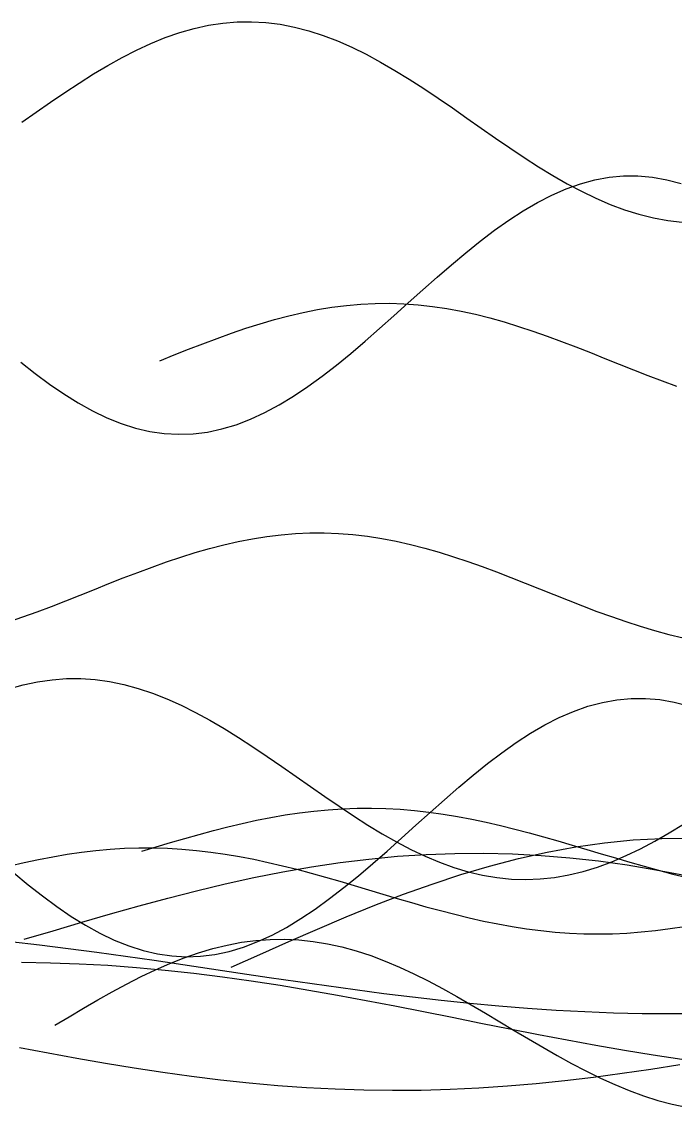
# Model space of a CAD drawing. Header units: metres. Extents: x -249 to 352, y -252 to 258.
# Drawn here: x -166.8 to -121.2, y -205 to -129.4 of the extents above; entities that cross this region are included whole.
import ezdxf

# ---------------------------------------------------------------- set-up
doc = ezdxf.new("R2010")
doc.units = ezdxf.units.M

msp = doc.modelspace()

# ---------------------------------------------------------------- linework, layer by layer
for p, q in [((-155.754, -130.154, -433.013), (-154.754, -129.869, -433.013)), ((-154.754, -129.869, -433.013), (-153.754, -129.648, -433.013)), ((-153.754, -129.648, -433.013), (-152.754, -129.495, -433.013)), ((-152.754, -129.495, -433.013), (-151.754, -129.41, -433.013)), ((-151.754, -129.41, -433.013), (-150.754, -129.396, -433.013)), ((-150.754, -129.396, -433.013), (-149.754, -129.451, -433.013)), ((-149.754, -129.451, -433.013), (-148.754, -129.576, -433.013)), ((-148.754, -129.576, -433.013), (-147.754, -129.769, -433.013)), ((-147.754, -129.769, -433.013), (-146.754, -130.028, -433.013)), ((-146.754, -130.028, -433.013), (-145.754, -130.35, -433.013)), ((-157.754, -130.91, -433.013), (-156.754, -130.503, -433.013)), ((-156.754, -130.503, -433.013), (-155.754, -130.154, -433.013)), ((-145.754, -130.35, -433.013), (-144.754, -130.733, -433.013)), ((-144.754, -130.733, -433.013), (-143.754, -131.173, -433.013)), ((-159.754, -131.883, -433.013), (-158.754, -131.371, -433.013)), ((-158.754, -131.371, -433.013), (-157.754, -130.91, -433.013)), ((-143.754, -131.173, -433.013), (-142.754, -131.665, -433.013)), ((-160.754, -132.44, -433.013), (-159.754, -131.883, -433.013)), ((-142.754, -131.665, -433.013), (-141.754, -132.204, -433.013)), ((-141.754, -132.204, -433.013), (-140.754, -132.784, -433.013)), ((-162.754, -133.667, -433.013), (-161.754, -133.037, -433.013)), ((-161.754, -133.037, -433.013), (-160.754, -132.44, -433.013)), ((-140.754, -132.784, -433.013), (-139.754, -133.401, -433.013)), ((-163.754, -134.324, -433.013), (-162.754, -133.667, -433.013)), ((-139.754, -133.401, -433.013), (-138.754, -134.048, -433.013)), ((-164.754, -135.002, -433.013), (-163.754, -134.324, -433.013)), ((-138.754, -134.048, -433.013), (-137.754, -134.718, -433.013)), ((-165.754, -135.694, -433.013), (-164.754, -135.002, -433.013)), ((-137.754, -134.718, -433.013), (-136.754, -135.405, -433.013)), ((-166.754, -136.393, -433.013), (-165.754, -135.694, -433.013)), ((-136.754, -135.405, -433.013), (-135.754, -136.102, -433.013)), ((-135.754, -136.102, -433.013), (-134.754, -136.802, -433.013)), ((-134.754, -136.802, -433.013), (-133.754, -137.497, -433.013)), ((-133.754, -137.497, -433.013), (-132.754, -138.182, -433.013)), ((-132.754, -138.182, -433.013), (-131.754, -138.848, -433.013)), ((-131.754, -138.848, -433.013), (-130.754, -139.491, -433.013)), ((-130.754, -139.491, -433.013), (-129.754, -140.102, -433.013)), ((-129.754, -140.102, -433.013), (-128.754, -140.676, -433.013)), ((-127.824, -140.685, -433.013), (-126.824, -140.415, -433.013)), ((-126.824, -140.415, -433.013), (-125.824, -140.233, -433.013)), ((-125.824, -140.233, -433.013), (-124.824, -140.14, -433.013)), ((-124.824, -140.14, -433.013), (-123.824, -140.136, -433.013)), ((-123.824, -140.136, -433.013), (-122.824, -140.222, -433.013)), ((-122.824, -140.222, -433.013), (-121.824, -140.398, -433.013)), ((-121.824, -140.398, -433.013), (-120.824, -140.66, -433.013)), ((-129.825, -141.473, -433.013), (-128.825, -141.038, -433.013)), ((-128.825, -141.038, -433.013), (-127.824, -140.685, -433.013)), ((-128.754, -140.676, -433.013), (-127.754, -141.207, -433.013)), ((-127.754, -141.207, -433.013), (-126.754, -141.691, -433.013)), ((-131.825, -142.566, -433.013), (-130.825, -141.984, -433.013)), ((-130.825, -141.984, -433.013), (-129.825, -141.473, -433.013)), ((-126.754, -141.691, -433.013), (-125.754, -142.121, -433.013)), ((-125.754, -142.121, -433.013), (-124.754, -142.494, -433.013)), ((-132.825, -143.214, -433.013), (-131.825, -142.566, -433.013)), ((-124.754, -142.494, -433.013), (-123.754, -142.806, -433.013)), ((-123.754, -142.806, -433.013), (-122.754, -143.054, -433.013)), ((-133.825, -143.921, -433.013), (-132.825, -143.214, -433.013)), ((-122.754, -143.054, -433.013), (-121.754, -143.236, -433.013)), ((-121.754, -143.236, -433.013), (-120.754, -143.349, -433.013)), ((-134.825, -144.68, -433.013), (-133.825, -143.921, -433.013)), ((-135.825, -145.483, -433.013), (-134.825, -144.68, -433.013)), ((-136.825, -146.323, -433.013), (-135.825, -145.483, -433.013)), ((-137.825, -147.191, -433.013), (-136.825, -146.323, -433.013)), ((-138.825, -148.078, -433.013), (-137.825, -147.191, -433.013)), ((-139.825, -148.975, -433.013), (-138.825, -148.078, -433.013)), ((-148.143, -149.872, -433.013), (-147.143, -149.64, -433.013)), ((-147.143, -149.64, -433.013), (-146.143, -149.441, -433.013)), ((-146.143, -149.441, -433.013), (-145.143, -149.277, -433.013)), ((-145.143, -149.277, -433.013), (-144.143, -149.151, -433.013)), ((-144.143, -149.151, -433.013), (-143.143, -149.064, -433.013)), ((-143.143, -149.064, -433.013), (-142.143, -149.016, -433.013)), ((-142.143, -149.016, -433.013), (-141.143, -149.007, -433.013)), ((-141.143, -149.007, -433.013), (-140.143, -149.039, -433.013)), ((-140.825, -149.874, -433.013), (-139.825, -148.975, -433.013)), ((-140.143, -149.039, -433.013), (-139.143, -149.11, -433.013)), ((-139.143, -149.11, -433.013), (-138.143, -149.22, -433.013)), ((-138.143, -149.22, -433.013), (-137.143, -149.368, -433.013)), ((-137.143, -149.368, -433.013), (-136.143, -149.553, -433.013)), ((-136.143, -149.553, -433.013), (-135.143, -149.772, -433.013)), ((-151.143, -150.747, -433.013), (-150.143, -150.429, -433.013)), ((-150.143, -150.429, -433.013), (-149.143, -150.136, -433.013)), ((-149.143, -150.136, -433.013), (-148.143, -149.872, -433.013)), ((-141.825, -150.766, -433.013), (-140.825, -149.874, -433.013)), ((-135.143, -149.772, -433.013), (-134.143, -150.023, -433.013)), ((-134.143, -150.023, -433.013), (-133.143, -150.304, -433.013)), ((-133.143, -150.304, -433.013), (-132.143, -150.612, -433.013)), ((-153.143, -151.448, -433.013), (-152.143, -151.088, -433.013)), ((-152.143, -151.088, -433.013), (-151.143, -150.747, -433.013)), ((-142.825, -151.641, -433.013), (-141.825, -150.766, -433.013)), ((-132.143, -150.612, -433.013), (-131.143, -150.944, -433.013)), ((-131.143, -150.944, -433.013), (-130.143, -151.296, -433.013)), ((-155.143, -152.211, -433.013), (-154.143, -151.823, -433.013)), ((-154.143, -151.823, -433.013), (-153.143, -151.448, -433.013)), ((-143.825, -152.492, -433.013), (-142.825, -151.641, -433.013)), ((-130.143, -151.296, -433.013), (-129.143, -151.666, -433.013)), ((-129.143, -151.666, -433.013), (-128.143, -152.049, -433.013)), ((-157.143, -153.006, -433.013), (-156.143, -152.606, -433.013)), ((-156.143, -152.606, -433.013), (-155.143, -152.211, -433.013)), ((-144.825, -153.308, -433.013), (-143.825, -152.492, -433.013)), ((-128.143, -152.049, -433.013), (-127.143, -152.441, -433.013)), ((-127.143, -152.441, -433.013), (-126.143, -152.839, -433.013)), ((-166.825, -153.109, -433.013), (-165.825, -153.895, -433.013)), ((-145.825, -154.083, -433.013), (-144.825, -153.308, -433.013)), ((-126.143, -152.839, -433.013), (-125.143, -153.239, -433.013)), ((-125.143, -153.239, -433.013), (-124.143, -153.637, -433.013)), ((-165.825, -153.895, -433.013), (-164.825, -154.633, -433.013)), ((-146.825, -154.808, -433.013), (-145.825, -154.083, -433.013)), ((-124.143, -153.637, -433.013), (-123.143, -154.028, -433.013)), ((-123.143, -154.028, -433.013), (-122.143, -154.409, -433.013)), ((-164.825, -154.633, -433.013), (-163.825, -155.317, -433.013)), ((-147.825, -155.477, -433.013), (-146.825, -154.808, -433.013)), ((-122.143, -154.409, -433.013), (-121.143, -154.776, -433.013)), ((-163.825, -155.317, -433.013), (-162.825, -155.938, -433.013)), ((-148.825, -156.082, -433.013), (-147.825, -155.477, -433.013)), ((-162.825, -155.938, -433.013), (-161.825, -156.491, -433.013)), ((-161.825, -156.491, -433.013), (-160.825, -156.971, -433.013)), ((-149.825, -156.617, -433.013), (-148.825, -156.082, -433.013)), ((-160.825, -156.971, -433.013), (-159.825, -157.372, -433.013)), ((-151.825, -157.459, -433.013), (-150.825, -157.078, -433.013)), ((-150.825, -157.078, -433.013), (-149.825, -156.617, -433.013)), ((-159.825, -157.372, -433.013), (-158.825, -157.691, -433.013)), ((-158.825, -157.691, -433.013), (-157.825, -157.924, -433.013)), ((-157.825, -157.924, -433.013), (-156.825, -158.07, -433.013)), ((-154.825, -158.092, -433.013), (-153.825, -157.969, -433.013)), ((-153.825, -157.969, -433.013), (-152.825, -157.757, -433.013)), ((-152.825, -157.757, -433.013), (-151.825, -157.459, -433.013)), ((-156.825, -158.07, -433.013), (-155.825, -158.126, -433.013)), ((-155.825, -158.126, -433.013), (-154.825, -158.092, -433.013)), ((-151.68, -165.592, -433.013), (-150.68, -165.399, -433.013)), ((-150.68, -165.399, -433.013), (-149.68, -165.242, -433.013)), ((-149.68, -165.242, -433.013), (-148.68, -165.122, -433.013)), ((-148.68, -165.122, -433.013), (-147.68, -165.041, -433.013)), ((-147.68, -165.041, -433.013), (-146.68, -165, -433.013)), ((-146.68, -165, -433.013), (-145.68, -164.998, -433.013)), ((-145.68, -164.998, -433.013), (-144.68, -165.036, -433.013)), ((-144.68, -165.036, -433.013), (-143.68, -165.114, -433.013)), ((-143.68, -165.114, -433.013), (-142.68, -165.231, -433.013)), ((-142.68, -165.231, -433.013), (-141.68, -165.385, -433.013)), ((-141.68, -165.385, -433.013), (-140.68, -165.575, -433.013)), ((-154.68, -166.366, -433.013), (-153.68, -166.078, -433.013)), ((-153.68, -166.078, -433.013), (-152.68, -165.819, -433.013)), ((-152.68, -165.819, -433.013), (-151.68, -165.592, -433.013)), ((-140.68, -165.575, -433.013), (-139.68, -165.8, -433.013)), ((-139.68, -165.8, -433.013), (-138.68, -166.056, -433.013)), ((-138.68, -166.056, -433.013), (-137.68, -166.342, -433.013)), ((-157.68, -167.374, -433.013), (-156.68, -167.017, -433.013)), ((-156.68, -167.017, -433.013), (-155.68, -166.68, -433.013)), ((-155.68, -166.68, -433.013), (-154.68, -166.366, -433.013)), ((-137.68, -166.342, -433.013), (-136.68, -166.654, -433.013)), ((-136.68, -166.654, -433.013), (-135.68, -166.99, -433.013)), ((-135.68, -166.99, -433.013), (-134.68, -167.345, -433.013)), ((-159.68, -168.133, -433.013), (-158.68, -167.748, -433.013)), ((-158.68, -167.748, -433.013), (-157.68, -167.374, -433.013)), ((-134.68, -167.345, -433.013), (-133.68, -167.717, -433.013)), ((-133.68, -167.717, -433.013), (-132.68, -168.102, -433.013)), ((-161.68, -168.926, -433.013), (-160.68, -168.528, -433.013)), ((-160.68, -168.528, -433.013), (-159.68, -168.133, -433.013)), ((-132.68, -168.102, -433.013), (-131.68, -168.496, -433.013)), ((-131.68, -168.496, -433.013), (-130.68, -168.895, -433.013)), ((-163.68, -169.722, -433.013), (-162.68, -169.326, -433.013)), ((-162.68, -169.326, -433.013), (-161.68, -168.926, -433.013)), ((-130.68, -168.895, -433.013), (-129.68, -169.294, -433.013)), ((-129.68, -169.294, -433.013), (-128.68, -169.691, -433.013)), ((-164.68, -170.111, -433.013), (-163.68, -169.722, -433.013)), ((-128.68, -169.691, -433.013), (-127.68, -170.081, -433.013)), ((-127.68, -170.081, -433.013), (-126.68, -170.46, -433.013)), ((-167.68, -171.196, -433.013), (-166.68, -170.852, -433.013)), ((-166.68, -170.852, -433.013), (-165.68, -170.489, -433.013)), ((-165.68, -170.489, -433.013), (-164.68, -170.111, -433.013)), ((-126.68, -170.46, -433.013), (-125.68, -170.824, -433.013)), ((-125.68, -170.824, -433.013), (-124.68, -171.17, -433.013)), ((-124.68, -171.17, -433.013), (-123.68, -171.494, -433.013)), ((-123.68, -171.494, -433.013), (-122.68, -171.793, -433.013)), ((-122.68, -171.793, -433.013), (-121.68, -172.064, -433.013)), ((-121.68, -172.064, -433.013), (-120.68, -172.305, -433.013)), ((-166.647, -175.57, -433.013), (-165.647, -175.361, -433.013)), ((-165.647, -175.361, -433.013), (-164.647, -175.219, -433.013)), ((-164.647, -175.219, -433.013), (-163.647, -175.146, -433.013)), ((-163.647, -175.146, -433.013), (-162.647, -175.143, -433.013)), ((-162.647, -175.143, -433.013), (-161.647, -175.211, -433.013)), ((-161.647, -175.211, -433.013), (-160.647, -175.347, -433.013)), ((-160.647, -175.347, -433.013), (-159.647, -175.551, -433.013)), ((-167.647, -175.845, -433.013), (-166.647, -175.57, -433.013)), ((-159.647, -175.551, -433.013), (-158.647, -175.821, -433.013)), ((-158.647, -175.821, -433.013), (-157.647, -176.154, -433.013)), ((-157.647, -176.154, -433.013), (-156.647, -176.547, -433.013)), ((-156.647, -176.547, -433.013), (-155.647, -176.995, -433.013)), ((-127.307, -177.069, -433.013), (-126.307, -176.8, -433.013)), ((-126.307, -176.8, -433.013), (-125.307, -176.618, -433.013)), ((-125.307, -176.618, -433.013), (-124.307, -176.524, -433.013)), ((-124.307, -176.524, -433.013), (-123.307, -176.521, -433.013)), ((-123.307, -176.521, -433.013), (-122.307, -176.607, -433.013)), ((-122.307, -176.607, -433.013), (-121.307, -176.782, -433.013)), ((-121.307, -176.782, -433.013), (-120.307, -177.045, -433.013)), ((-155.647, -176.995, -433.013), (-154.647, -177.495, -433.013)), ((-154.647, -177.495, -433.013), (-153.647, -178.042, -433.013)), ((-129.307, -177.857, -433.013), (-128.307, -177.423, -433.013)), ((-128.307, -177.423, -433.013), (-127.307, -177.069, -433.013)), ((-153.647, -178.042, -433.013), (-152.647, -178.629, -433.013)), ((-131.307, -178.951, -433.013), (-130.307, -178.368, -433.013)), ((-130.307, -178.368, -433.013), (-129.307, -177.857, -433.013)), ((-152.647, -178.629, -433.013), (-151.647, -179.251, -433.013)), ((-132.307, -179.599, -433.013), (-131.307, -178.951, -433.013)), ((-151.647, -179.251, -433.013), (-150.647, -179.902, -433.013)), ((-150.647, -179.902, -433.013), (-149.647, -180.576, -433.013)), ((-133.307, -180.305, -433.013), (-132.307, -179.599, -433.013)), ((-149.647, -180.576, -433.013), (-148.647, -181.265, -433.013)), ((-134.307, -181.064, -433.013), (-133.307, -180.305, -433.013)), ((-148.647, -181.265, -433.013), (-147.647, -181.963, -433.013)), ((-135.307, -181.868, -433.013), (-134.307, -181.064, -433.013)), ((-147.647, -181.963, -433.013), (-146.647, -182.662, -433.013)), ((-136.307, -182.708, -433.013), (-135.307, -181.868, -433.013)), ((-146.647, -182.662, -433.013), (-145.647, -183.356, -433.013)), ((-137.307, -183.575, -433.013), (-136.307, -182.708, -433.013)), ((-145.647, -183.356, -433.013), (-144.647, -184.038, -433.013)), ((-138.307, -184.462, -433.013), (-137.307, -183.575, -433.013)), ((-147.399, -184.49, -433.013), (-146.399, -184.367, -433.013)), ((-146.399, -184.367, -433.013), (-145.399, -184.273, -433.013)), ((-145.399, -184.273, -433.013), (-144.399, -184.207, -433.013)), ((-144.647, -184.038, -433.013), (-143.647, -184.701, -433.013)), ((-144.399, -184.207, -433.013), (-143.399, -184.171, -433.013)), ((-143.399, -184.171, -433.013), (-142.399, -184.165, -433.013)), ((-142.399, -184.165, -433.013), (-141.399, -184.188, -433.013)), ((-141.399, -184.188, -433.013), (-140.399, -184.242, -433.013)), ((-140.399, -184.242, -433.013), (-139.399, -184.324, -433.013)), ((-139.399, -184.324, -433.013), (-138.399, -184.435, -433.013)), ((-139.307, -185.36, -433.013), (-138.307, -184.462, -433.013)), ((-138.399, -184.435, -433.013), (-137.399, -184.574, -433.013)), ((-151.399, -185.231, -433.013), (-150.399, -185.011, -433.013)), ((-150.399, -185.011, -433.013), (-149.399, -184.813, -433.013)), ((-149.399, -184.813, -433.013), (-148.399, -184.639, -433.013)), ((-148.399, -184.639, -433.013), (-147.399, -184.49, -433.013)), ((-143.647, -184.701, -433.013), (-142.647, -185.339, -433.013)), ((-137.399, -184.574, -433.013), (-136.399, -184.738, -433.013)), ((-136.399, -184.738, -433.013), (-135.399, -184.926, -433.013)), ((-135.399, -184.926, -433.013), (-134.399, -185.137, -433.013)), ((-134.399, -185.137, -433.013), (-133.399, -185.368, -433.013)), ((-154.399, -185.995, -433.013), (-153.399, -185.725, -433.013)), ((-153.399, -185.725, -433.013), (-152.399, -185.469, -433.013)), ((-152.399, -185.469, -433.013), (-151.399, -185.231, -433.013)), ((-142.647, -185.339, -433.013), (-141.647, -185.944, -433.013)), ((-141.647, -185.944, -433.013), (-140.647, -186.512, -433.013)), ((-140.307, -186.259, -433.013), (-139.307, -185.36, -433.013)), ((-133.399, -185.368, -433.013), (-132.399, -185.617, -433.013)), ((-132.399, -185.617, -433.013), (-131.399, -185.881, -433.013)), ((-131.399, -185.881, -433.013), (-130.399, -186.158, -433.013)), ((-122.647, -186.463, -433.013), (-121.647, -185.892, -433.013)), ((-121.647, -185.892, -433.013), (-120.647, -185.284, -433.013)), ((-157.399, -186.864, -433.013), (-156.399, -186.567, -433.013)), ((-156.399, -186.567, -433.013), (-155.399, -186.277, -433.013)), ((-155.399, -186.277, -433.013), (-154.399, -185.995, -433.013)), ((-141.307, -187.151, -433.013), (-140.307, -186.259, -433.013)), ((-140.647, -186.512, -433.013), (-139.647, -187.035, -433.013)), ((-130.399, -186.158, -433.013), (-129.399, -186.446, -433.013)), ((-129.399, -186.446, -433.013), (-128.399, -186.74, -433.013)), ((-128.16, -186.858, -433.013), (-126.16, -186.574, -433.013)), ((-126.16, -186.574, -433.013), (-124.16, -186.377, -433.013)), ((-124.16, -186.377, -433.013), (-122.16, -186.269, -433.013)), ((-123.647, -186.991, -433.013), (-122.647, -186.463, -433.013)), ((-122.16, -186.269, -433.013), (-120.16, -186.25, -433.013)), ((-164.593, -187.546, -433.013), (-163.593, -187.376, -433.013)), ((-163.593, -187.376, -433.013), (-162.593, -187.231, -433.013)), ((-162.593, -187.231, -433.013), (-161.593, -187.113, -433.013)), ((-161.593, -187.113, -433.013), (-160.593, -187.023, -433.013)), ((-160.593, -187.023, -433.013), (-159.593, -186.962, -433.013)), ((-159.593, -186.962, -433.013), (-158.593, -186.931, -433.013)), ((-158.593, -186.931, -433.013), (-157.593, -186.93, -433.013)), ((-158.399, -187.163, -433.013), (-157.399, -186.864, -433.013)), ((-157.593, -186.93, -433.013), (-156.593, -186.959, -433.013)), ((-156.593, -186.959, -433.013), (-155.593, -187.017, -433.013)), ((-155.593, -187.017, -433.013), (-154.593, -187.105, -433.013)), ((-154.593, -187.105, -433.013), (-153.593, -187.22, -433.013)), ((-153.593, -187.22, -433.013), (-152.593, -187.363, -433.013)), ((-152.593, -187.363, -433.013), (-151.593, -187.531, -433.013)), ((-142.307, -188.026, -433.013), (-141.307, -187.151, -433.013)), ((-140.578, -187.518, -433.013), (-138.578, -187.387, -433.013)), ((-139.647, -187.035, -433.013), (-138.647, -187.51, -433.013)), ((-138.578, -187.387, -433.013), (-136.578, -187.315, -433.013)), ((-136.578, -187.315, -433.013), (-134.578, -187.302, -433.013)), ((-134.578, -187.302, -433.013), (-132.578, -187.35, -433.013)), ((-132.578, -187.35, -433.013), (-130.578, -187.457, -433.013)), ((-132.16, -187.673, -433.013), (-130.16, -187.225, -433.013)), ((-130.578, -187.457, -433.013), (-128.578, -187.622, -433.013)), ((-130.16, -187.225, -433.013), (-128.16, -186.858, -433.013)), ((-128.399, -186.74, -433.013), (-127.399, -187.038, -433.013)), ((-127.399, -187.038, -433.013), (-126.399, -187.338, -433.013)), ((-126.399, -187.338, -433.013), (-125.399, -187.636, -433.013)), ((-125.647, -187.896, -433.013), (-124.647, -187.47, -433.013)), ((-124.647, -187.47, -433.013), (-123.647, -186.991, -433.013)), ((-167.593, -188.192, -433.013), (-166.593, -187.956, -433.013)), ((-166.593, -187.956, -433.013), (-165.593, -187.74, -433.013)), ((-165.593, -187.74, -433.013), (-164.593, -187.546, -433.013)), ((-151.593, -187.531, -433.013), (-150.593, -187.724, -433.013)), ((-150.593, -187.724, -433.013), (-149.593, -187.938, -433.013)), ((-149.593, -187.938, -433.013), (-148.593, -188.172, -433.013)), ((-148.593, -188.172, -433.013), (-147.593, -188.424, -433.013)), ((-146.578, -188.251, -433.013), (-144.578, -187.953, -433.013)), ((-144.578, -187.953, -433.013), (-142.578, -187.708, -433.013)), ((-143.307, -188.876, -433.013), (-142.307, -188.026, -433.013)), ((-142.578, -187.708, -433.013), (-140.578, -187.518, -433.013)), ((-138.647, -187.51, -433.013), (-137.647, -187.931, -433.013)), ((-137.647, -187.931, -433.013), (-136.647, -188.294, -433.013)), ((-136.16, -188.79, -433.013), (-134.16, -188.196, -433.013)), ((-134.16, -188.196, -433.013), (-132.16, -187.673, -433.013)), ((-128.578, -187.622, -433.013), (-126.578, -187.844, -433.013)), ((-126.647, -188.264, -433.013), (-125.647, -187.896, -433.013)), ((-126.578, -187.844, -433.013), (-124.578, -188.121, -433.013)), ((-125.399, -187.636, -433.013), (-124.399, -187.93, -433.013)), ((-124.578, -188.121, -433.013), (-122.578, -188.449, -433.013)), ((-124.399, -187.93, -433.013), (-123.399, -188.216, -433.013)), ((-123.399, -188.216, -433.013), (-122.399, -188.491, -433.013)), ((-167.307, -188.668, -433.013), (-166.307, -189.494, -433.013)), ((-152.578, -189.435, -433.013), (-150.578, -188.996, -433.013)), ((-150.578, -188.996, -433.013), (-148.578, -188.6, -433.013)), ((-148.578, -188.6, -433.013), (-146.578, -188.251, -433.013)), ((-147.593, -188.424, -433.013), (-146.593, -188.691, -433.013)), ((-146.593, -188.691, -433.013), (-145.593, -188.97, -433.013)), ((-145.593, -188.97, -433.013), (-144.593, -189.258, -433.013)), ((-144.307, -189.693, -433.013), (-143.307, -188.876, -433.013)), ((-138.16, -189.448, -433.013), (-136.16, -188.79, -433.013)), ((-136.647, -188.294, -433.013), (-135.647, -188.595, -433.013)), ((-135.647, -188.595, -433.013), (-134.647, -188.832, -433.013)), ((-134.647, -188.832, -433.013), (-133.647, -189.003, -433.013)), ((-133.647, -189.003, -433.013), (-132.647, -189.104, -433.013)), ((-130.647, -189.098, -433.013), (-129.647, -188.99, -433.013)), ((-129.647, -188.99, -433.013), (-128.647, -188.814, -433.013)), ((-128.647, -188.814, -433.013), (-127.647, -188.571, -433.013)), ((-127.647, -188.571, -433.013), (-126.647, -188.264, -433.013)), ((-122.578, -188.449, -433.013), (-120.578, -188.826, -433.013)), ((-122.399, -188.491, -433.013), (-121.399, -188.753, -433.013)), ((-121.399, -188.753, -433.013), (-120.399, -188.999, -433.013)), ((-166.307, -189.494, -433.013), (-165.307, -190.28, -433.013)), ((-154.578, -189.912, -433.013), (-152.578, -189.435, -433.013)), ((-145.307, -190.468, -433.013), (-144.307, -189.693, -433.013)), ((-144.593, -189.258, -433.013), (-143.593, -189.554, -433.013)), ((-143.593, -189.554, -433.013), (-142.593, -189.853, -433.013)), ((-140.16, -190.164, -433.013), (-138.16, -189.448, -433.013)), ((-132.647, -189.104, -433.013), (-131.647, -189.136, -433.013)), ((-131.647, -189.136, -433.013), (-130.647, -189.098, -433.013)), ((-165.307, -190.28, -433.013), (-164.307, -191.018, -433.013)), ((-158.578, -190.963, -433.013), (-156.578, -190.423, -433.013)), ((-156.578, -190.423, -433.013), (-154.578, -189.912, -433.013)), ((-146.307, -191.193, -433.013), (-145.307, -190.468, -433.013)), ((-142.593, -189.853, -433.013), (-141.593, -190.152, -433.013)), ((-142.16, -190.931, -433.013), (-140.16, -190.164, -433.013)), ((-141.593, -190.152, -433.013), (-140.593, -190.45, -433.013)), ((-140.593, -190.45, -433.013), (-139.593, -190.742, -433.013)), ((-164.307, -191.018, -433.013), (-163.307, -191.701, -433.013)), ((-160.578, -191.527, -433.013), (-158.578, -190.963, -433.013)), ((-147.307, -191.861, -433.013), (-146.307, -191.193, -433.013)), ((-144.16, -191.741, -433.013), (-142.16, -190.931, -433.013)), ((-139.593, -190.742, -433.013), (-138.593, -191.026, -433.013)), ((-138.593, -191.026, -433.013), (-137.593, -191.299, -433.013)), ((-163.307, -191.701, -433.013), (-162.307, -192.323, -433.013)), ((-162.578, -192.108, -433.013), (-160.578, -191.527, -433.013)), ((-148.307, -192.466, -433.013), (-147.307, -191.861, -433.013)), ((-146.16, -192.587, -433.013), (-144.16, -191.741, -433.013)), ((-137.593, -191.299, -433.013), (-136.593, -191.559, -433.013)), ((-136.593, -191.559, -433.013), (-135.593, -191.802, -433.013)), ((-135.593, -191.802, -433.013), (-134.593, -192.027, -433.013)), ((-134.593, -192.027, -433.013), (-133.593, -192.23, -433.013)), ((-166.578, -193.3, -433.013), (-164.578, -192.701, -433.013)), ((-164.578, -192.701, -433.013), (-162.578, -192.108, -433.013)), ((-162.307, -192.323, -433.013), (-161.307, -192.876, -433.013)), ((-149.307, -193.002, -433.013), (-148.307, -192.466, -433.013)), ((-148.16, -193.458, -433.013), (-146.16, -192.587, -433.013)), ((-133.593, -192.23, -433.013), (-132.593, -192.41, -433.013)), ((-132.593, -192.41, -433.013), (-131.593, -192.566, -433.013)), ((-131.593, -192.566, -433.013), (-130.593, -192.695, -433.013)), ((-130.593, -192.695, -433.013), (-129.593, -192.797, -433.013)), ((-123.593, -192.789, -433.013), (-122.593, -192.685, -433.013)), ((-122.593, -192.685, -433.013), (-121.593, -192.553, -433.013)), ((-121.593, -192.553, -433.013), (-120.593, -192.395, -433.013)), ((-167.529, -193.449, -433.013), (-165.529, -193.68, -433.013)), ((-161.307, -192.876, -433.013), (-160.307, -193.356, -433.013)), ((-160.307, -193.356, -433.013), (-159.307, -193.757, -433.013)), ((-152.447, -193.695, -433.013), (-151.447, -193.506, -433.013)), ((-151.447, -193.506, -433.013), (-150.447, -193.375, -433.013)), ((-151.307, -193.844, -433.013), (-150.307, -193.462, -433.013)), ((-150.447, -193.375, -433.013), (-149.447, -193.302, -433.013)), ((-150.307, -193.462, -433.013), (-149.307, -193.002, -433.013)), ((-150.16, -194.348, -433.013), (-148.16, -193.458, -433.013)), ((-149.447, -193.302, -433.013), (-148.447, -193.29, -433.013)), ((-148.447, -193.29, -433.013), (-147.447, -193.337, -433.013)), ((-147.447, -193.337, -433.013), (-146.447, -193.444, -433.013)), ((-146.447, -193.444, -433.013), (-145.447, -193.61, -433.013)), ((-129.593, -192.797, -433.013), (-128.593, -192.87, -433.013)), ((-128.593, -192.87, -433.013), (-127.593, -192.913, -433.013)), ((-127.593, -192.913, -433.013), (-126.593, -192.927, -433.013)), ((-126.593, -192.927, -433.013), (-125.593, -192.911, -433.013)), ((-125.593, -192.911, -433.013), (-124.593, -192.864, -433.013)), ((-124.593, -192.864, -433.013), (-123.593, -192.789, -433.013)), ((-165.529, -193.68, -433.013), (-163.529, -193.929, -433.013)), ((-163.529, -193.929, -433.013), (-161.529, -194.193, -433.013)), ((-161.529, -194.193, -433.013), (-159.529, -194.47, -433.013)), ((-159.307, -193.757, -433.013), (-158.307, -194.076, -433.013)), ((-158.307, -194.076, -433.013), (-157.307, -194.309, -433.013)), ((-155.447, -194.587, -433.013), (-154.447, -194.239, -433.013)), ((-154.447, -194.239, -433.013), (-153.447, -193.94, -433.013)), ((-153.447, -193.94, -433.013), (-152.447, -193.695, -433.013)), ((-153.307, -194.353, -433.013), (-152.307, -194.142, -433.013)), ((-152.307, -194.142, -433.013), (-151.307, -193.844, -433.013)), ((-145.447, -193.61, -433.013), (-144.447, -193.832, -433.013)), ((-144.447, -193.832, -433.013), (-143.447, -194.108, -433.013)), ((-143.447, -194.108, -433.013), (-142.447, -194.436, -433.013)), ((-166.764, -194.897, -433.013), (-164.764, -194.929, -433.013)), ((-164.764, -194.929, -433.013), (-162.764, -195, -433.013)), ((-162.764, -195, -433.013), (-160.764, -195.11, -433.013)), ((-159.529, -194.47, -433.013), (-157.529, -194.757, -433.013)), ((-157.529, -194.757, -433.013), (-155.529, -195.052, -433.013)), ((-157.447, -195.422, -433.013), (-156.447, -194.983, -433.013)), ((-157.307, -194.309, -433.013), (-156.307, -194.455, -433.013)), ((-156.447, -194.983, -433.013), (-155.447, -194.587, -433.013)), ((-156.307, -194.455, -433.013), (-155.307, -194.511, -433.013)), ((-155.307, -194.511, -433.013), (-154.307, -194.477, -433.013)), ((-154.307, -194.477, -433.013), (-153.307, -194.353, -433.013)), ((-152.16, -195.246, -433.013), (-150.16, -194.348, -433.013)), ((-142.447, -194.436, -433.013), (-141.447, -194.813, -433.013)), ((-141.447, -194.813, -433.013), (-140.447, -195.235, -433.013)), ((-160.764, -195.11, -433.013), (-158.764, -195.258, -433.013)), ((-158.764, -195.258, -433.013), (-156.764, -195.443, -433.013)), ((-158.447, -195.899, -433.013), (-157.447, -195.422, -433.013)), ((-156.764, -195.443, -433.013), (-154.764, -195.662, -433.013)), ((-155.529, -195.052, -433.013), (-153.529, -195.35, -433.013)), ((-154.764, -195.662, -433.013), (-152.764, -195.913, -433.013)), ((-153.529, -195.35, -433.013), (-151.529, -195.65, -433.013)), ((-151.529, -195.65, -433.013), (-149.529, -195.948, -433.013)), ((-140.447, -195.235, -433.013), (-139.447, -195.697, -433.013)), ((-139.447, -195.697, -433.013), (-138.447, -196.194, -433.013)), ((-160.447, -196.951, -433.013), (-159.447, -196.411, -433.013)), ((-159.447, -196.411, -433.013), (-158.447, -195.899, -433.013)), ((-152.764, -195.913, -433.013), (-150.764, -196.194, -433.013)), ((-150.764, -196.194, -433.013), (-148.764, -196.502, -433.013)), ((-149.529, -195.948, -433.013), (-147.529, -196.242, -433.013)), ((-148.764, -196.502, -433.013), (-146.764, -196.834, -433.013)), ((-147.529, -196.242, -433.013), (-145.529, -196.527, -433.013)), ((-145.529, -196.527, -433.013), (-143.529, -196.803, -433.013)), ((-138.447, -196.194, -433.013), (-137.447, -196.723, -433.013)), ((-161.447, -197.514, -433.013), (-160.447, -196.951, -433.013)), ((-146.764, -196.834, -433.013), (-144.764, -197.186, -433.013)), ((-144.764, -197.186, -433.013), (-142.764, -197.556, -433.013)), ((-143.529, -196.803, -433.013), (-141.529, -197.065, -433.013)), ((-141.529, -197.065, -433.013), (-139.529, -197.311, -433.013)), ((-139.529, -197.311, -433.013), (-137.529, -197.538, -433.013)), ((-137.447, -196.723, -433.013), (-136.447, -197.277, -433.013)), ((-136.447, -197.277, -433.013), (-135.447, -197.852, -433.013)), ((-162.447, -198.095, -433.013), (-161.447, -197.514, -433.013)), ((-142.764, -197.556, -433.013), (-140.764, -197.939, -433.013)), ((-140.764, -197.939, -433.013), (-138.764, -198.331, -433.013)), ((-137.529, -197.538, -433.013), (-135.529, -197.746, -433.013)), ((-135.529, -197.746, -433.013), (-133.529, -197.93, -433.013)), ((-135.447, -197.852, -433.013), (-134.447, -198.441, -433.013)), ((-133.529, -197.93, -433.013), (-131.529, -198.09, -433.013)), ((-164.447, -199.287, -433.013), (-163.447, -198.688, -433.013)), ((-163.447, -198.688, -433.013), (-162.447, -198.095, -433.013)), ((-138.764, -198.331, -433.013), (-136.764, -198.729, -433.013)), ((-136.764, -198.729, -433.013), (-134.764, -199.129, -433.013)), ((-134.447, -198.441, -433.013), (-133.447, -199.038, -433.013)), ((-131.529, -198.09, -433.013), (-129.529, -198.224, -433.013)), ((-129.529, -198.224, -433.013), (-127.529, -198.33, -433.013)), ((-127.529, -198.33, -433.013), (-125.529, -198.408, -433.013)), ((-125.529, -198.408, -433.013), (-123.529, -198.456, -433.013)), ((-123.529, -198.456, -433.013), (-121.529, -198.475, -433.013)), ((-121.529, -198.475, -433.013), (-119.529, -198.464, -433.013)), ((-134.764, -199.129, -433.013), (-132.764, -199.527, -433.013)), ((-133.447, -199.038, -433.013), (-132.447, -199.638, -433.013)), ((-132.764, -199.527, -433.013), (-130.764, -199.918, -433.013)), ((-132.447, -199.638, -433.013), (-131.447, -200.234, -433.013)), ((-131.447, -200.234, -433.013), (-130.447, -200.821, -433.013)), ((-130.764, -199.918, -433.013), (-128.764, -200.299, -433.013)), ((-128.764, -200.299, -433.013), (-126.764, -200.666, -433.013)), ((-166.92, -200.832, -433.013), (-164.92, -201.212, -433.013)), ((-130.447, -200.821, -433.013), (-129.447, -201.392, -433.013)), ((-126.764, -200.666, -433.013), (-124.764, -201.015, -433.013)), ((-124.764, -201.015, -433.013), (-122.764, -201.343, -433.013)), ((-164.92, -201.212, -433.013), (-162.92, -201.579, -433.013)), ((-162.92, -201.579, -433.013), (-160.92, -201.929, -433.013)), ((-129.447, -201.392, -433.013), (-128.447, -201.942, -433.013)), ((-122.764, -201.343, -433.013), (-120.764, -201.647, -433.013)), ((-160.92, -201.929, -433.013), (-158.92, -202.257, -433.013)), ((-158.92, -202.257, -433.013), (-156.92, -202.56, -433.013)), ((-156.92, -202.56, -433.013), (-154.92, -202.837, -433.013)), ((-128.447, -201.942, -433.013), (-127.447, -202.466, -433.013)), ((-127.447, -202.466, -433.013), (-126.447, -202.958, -433.013)), ((-124.92, -202.632, -433.013), (-122.92, -202.334, -433.013)), ((-122.92, -202.334, -433.013), (-120.92, -202.012, -433.013)), ((-154.92, -202.837, -433.013), (-152.92, -203.082, -433.013)), ((-152.92, -203.082, -433.013), (-150.92, -203.296, -433.013)), ((-150.92, -203.296, -433.013), (-148.92, -203.474, -433.013)), ((-132.92, -203.513, -433.013), (-130.92, -203.343, -433.013)), ((-130.92, -203.343, -433.013), (-128.92, -203.138, -433.013)), ((-128.92, -203.138, -433.013), (-126.92, -202.9, -433.013)), ((-126.92, -202.9, -433.013), (-124.92, -202.632, -433.013)), ((-126.447, -202.958, -433.013), (-125.447, -203.414, -433.013)), ((-148.92, -203.474, -433.013), (-146.92, -203.616, -433.013)), ((-146.92, -203.616, -433.013), (-144.92, -203.719, -433.013)), ((-144.92, -203.719, -433.013), (-142.92, -203.784, -433.013)), ((-142.92, -203.784, -433.013), (-140.92, -203.809, -433.013)), ((-140.92, -203.809, -433.013), (-138.92, -203.794, -433.013)), ((-138.92, -203.794, -433.013), (-136.92, -203.739, -433.013)), ((-136.92, -203.739, -433.013), (-134.92, -203.645, -433.013)), ((-134.92, -203.645, -433.013), (-132.92, -203.513, -433.013)), ((-125.447, -203.414, -433.013), (-124.447, -203.828, -433.013)), ((-124.447, -203.828, -433.013), (-123.447, -204.197, -433.013)), ((-123.447, -204.197, -433.013), (-122.447, -204.517, -433.013)), ((-122.447, -204.517, -433.013), (-121.447, -204.784, -433.013)), ((-121.447, -204.784, -433.013), (-120.447, -204.997, -433.013))]:
    msp.add_line(p, q)

doc.saveas('drawing.dxf')
